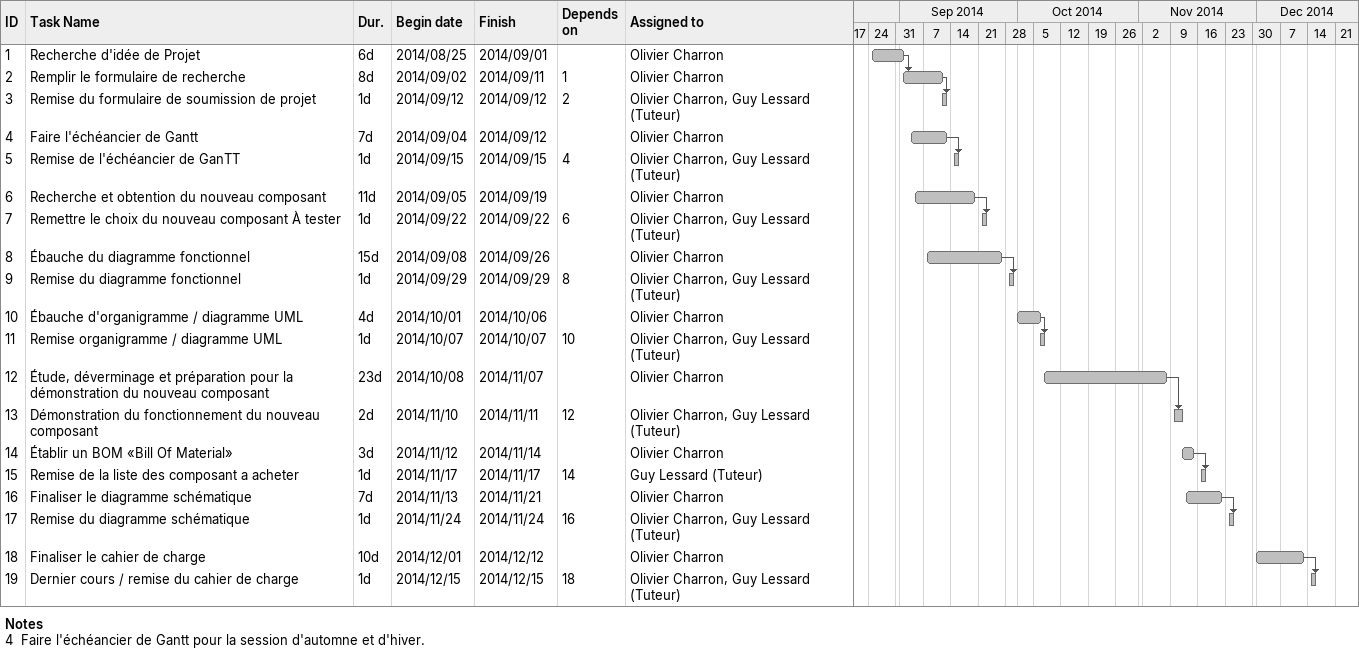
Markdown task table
| ID | Task | Duration | Start | Finish | Predecessors | Resources |
|---|---|---|---|---|---|---|
| 1 | Recherche d'idée de Projet | 6d | 2014-08-25 | 2014-09-01 |  | Olivier Charron |
| 2 | Remplir le formulaire de recherche | 8d | 2014-09-02 | 2014-09-11 | 1 | Olivier Charron |
| 3 | Remise du formulaire de soumission de projet | 1d | 2014-09-12 | 2014-09-12 | 2 | Olivier Charron, Guy Lessard (Tuteur) |
| 4 | Faire l'échéancier de Gantt | 7d | 2014-09-04 | 2014-09-12 |  | Olivier Charron |
| 5 | Remise de l'échéancier de GanTT | 1d | 2014-09-15 | 2014-09-15 | 4 | Olivier Charron, Guy Lessard (Tuteur) |
| 6 | Recherche et obtention du nouveau composant | 11d | 2014-09-05 | 2014-09-19 |  | Olivier Charron |
| 7 | Remettre le choix du nouveau composant À tester | 1d | 2014-09-22 | 2014-09-22 | 6 | Olivier Charron, Guy Lessard (Tuteur) |
| 8 | Ébauche du diagramme fonctionnel | 15d | 2014-09-08 | 2014-09-26 |  | Olivier Charron |
| 9 | Remise du diagramme fonctionnel | 1d | 2014-09-29 | 2014-09-29 | 8 | Olivier Charron, Guy Lessard (Tuteur) |
| 10 | Ébauche d'organigramme / diagramme UML | 4d | 2014-10-01 | 2014-10-06 |  | Olivier Charron |
| 11 | Remise organigramme / diagramme UML | 1d | 2014-10-07 | 2014-10-07 | 10 | Olivier Charron, Guy Lessard (Tuteur) |
| 12 | Étude, déverminage et préparation pour la démonstration du nouveau composant | 23d | 2014-10-08 | 2014-11-07 |  | Olivier Charron |
| 13 | Démonstration du fonctionnement du nouveau composant | 2d | 2014-11-10 | 2014-11-11 | 12 | Olivier Charron, Guy Lessard (Tuteur) |
| 14 | Établir un BOM «Bill Of Material» | 3d | 2014-11-12 | 2014-11-14 |  | Olivier Charron |
| 15 | Remise de la liste des composant a acheter | 1d | 2014-11-17 | 2014-11-17 | 14 | Guy Lessard (Tuteur) |
| 16 | Finaliser le diagramme schématique | 7d | 2014-11-13 | 2014-11-21 |  | Olivier Charron |
| 17 | Remise du diagramme schématique | 1d | 2014-11-24 | 2014-11-24 | 16 | Olivier Charron, Guy Lessard (Tuteur) |
| 18 | Finaliser le cahier de charge | 10d | 2014-12-01 | 2014-12-12 |  | Olivier Charron |
| 19 | Dernier cours / remise du cahier de charge | 1d | 2014-12-15 | 2014-12-15 | 18 | Olivier Charron, Guy Lessard (Tuteur) |

Notes
- 4: Faire l'échéancier de Gantt pour la session d'automne et d'hiver.
